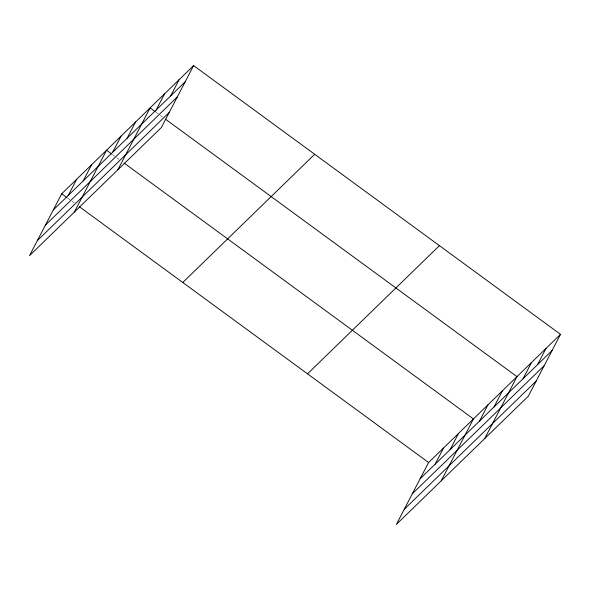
<?xml version="1.0" encoding="UTF-8"?>
<svg xmlns="http://www.w3.org/2000/svg" width="590" height="590" viewBox="0 0 590 590"><rect width="100%" height="100%" fill="white"/><g stroke="black" fill="none" stroke-linecap="round" stroke-linejoin="round"><path stroke-width="0.44" stroke-dasharray="2.95 2.21" d="M155.959 112.203L159.625 114.895M160.362 115.426L162.56 117.041M112.425 154.506L116.097 157.198M116.827 157.737L119.033 159.344M67.577 198.093L71.25 200.784M71.98 201.323L74.185 202.931"/><path stroke-width="0.89" d="M193.616 65.601L61.707 193.793L29.5 255.669L161.409 127.477L193.616 65.601L560.5 334.331L528.293 396.207L396.384 524.399L428.591 462.523L560.5 334.331M68.211 195.496L76.656 179.264M83.161 180.968L91.605 164.735M74.347 212.083L106.554 150.207L111.694 153.968M112.616 152.338L121.068 136.106M127.13 138.237L135.575 122.005M117.875 169.78L150.089 107.904L155.222 111.665M156.151 110.035L164.595 93.803M170.658 95.934L179.109 79.702M435.096 464.227L443.54 447.994M450.045 449.698L458.489 433.466M441.231 480.813L473.446 418.937L124.166 163.106M479.5 421.068L487.952 404.836M494.014 406.967L502.459 390.735M484.759 438.51L516.973 376.634L165.495 119.195M523.035 378.765L531.479 362.533M537.542 364.664L545.993 348.432M53.262 210.025L185.164 81.833M45.423 225.085L177.325 96.893M37.34 240.609L169.249 112.41M182.782 282.477L314.684 154.285M307.523 373.846L439.425 245.654M420.146 478.755L552.048 350.563M412.307 493.815L544.209 365.623M404.224 509.34L536.133 381.14M61.707 193.793L66.847 197.554M79.318 206.692L428.591 462.523"/></g></svg>
